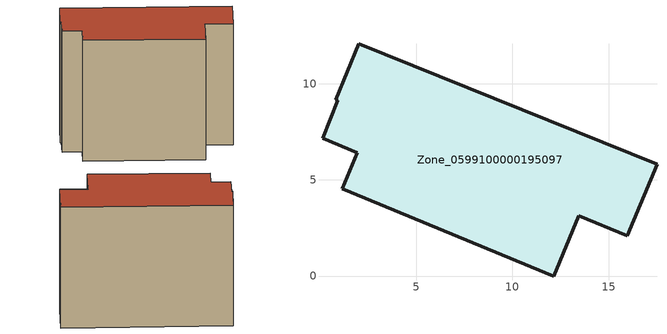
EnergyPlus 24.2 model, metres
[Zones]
Zone_0599100000195097
 floor ground (C_G): 1.13,4.55 1.91,6.43 0.11,7.17 0.89,9.15 0.81,9.18 2.01,12.08 17.52,5.82 15.98,2.1 13.44,3.15 12.14,0 z0
 wall outside (C_F): 1.91,6.43 1.13,4.55 12.14,0 13.44,3.15 15.98,2.1 17.52,5.82 2.01,12.08 0.81,9.18 0.89,9.15 0.11,7.17 1.91,6.43 z0:12.95
 roof outside (C_R): 2.01,12.08 0.81,9.18 0.89,9.15 0.11,7.17 1.91,6.43 1.13,4.55 12.14,0 13.44,3.15 15.98,2.1 17.52,5.82 z12.95
[BUILDING]
Pand.0599100000195097: North Axis=0; Terrain=City; Loads Convergence Tolerance Value=0.04; Temperature Convergence Tolerance Value=0.4; Solar Distribution=FullExterior; Maximum Number of Warmup Days=25; Minimum Number of Warmup Days=1
[Site:Location]
Rotterdam.The.Hague.AP_ZH_NLD Design_Conditions: Latitude=51.96; Longitude=4.45; Time Zone=1; Elevation=-4.5
[SITE:GROUNDTEMPERATURE:BUILDINGSURFACE]
18, 18, 18, 18, 18, 18, 18, 18, 18, 18, 18, 18
[MATERIAL] Thermal Absorptance=0.9; Solar Absorptance=0.7; Visible Absorptance=0.7
Name | Roughness | Thickness | Conductivity | Density | Specific Heat
G.TC.1946 | MediumSmooth | 0.15 | 1 | 540 | 1210
F.TC.1946 | Rough | 0.3 | 0.857143 | 1920 | 840
R.TC.1946 | MediumRough | 0.2 | 0.909091 | 1500 | 1000
[CONSTRUCTION]
C_G: G.TC.1946
C_F: F.TC.1946
C_R: R.TC.1946
[ZONE]
Zone_0599100000195097: Type=1; Multiplier=1; Ceiling Height=Autocalculate; Volume=Autocalculate; Floor Area=autocalculate; Part of Total Floor Area=Yes
[ZONEINFILTRATION:DESIGNFLOWRATE]
Infil_Zone_0599100000195097: Zone or ZoneList or Space or SpaceList=Zone_0599100000195097; Schedule=AlwaysOn; Design Flow Rate Calculation Method=Flow/Area; Flow Rate per Floor Area=0.003; Constant Term Coefficient=1; Temperature Term Coefficient=0; Velocity Term Coefficient=0; Velocity Squared Term Coefficient=0
[HVACTEMPLATE:ZONE:IDEALLOADSAIRSYSTEM]
Zone_0599100000195097: Maximum Heating Supply Air Temperature=50; Minimum Cooling Supply Air Temperature=13; Maximum Heating Supply Air Humidity Ratio=0.0156; Minimum Cooling Supply Air Humidity Ratio=0.0077; Heating Limit=NoLimit; Cooling Limit=NoLimit; Dehumidification Control Type=ConstantSensibleHeatRatio; Cooling Sensible Heat Ratio=0.7; Dehumidification Setpoint=60; Humidification Control Type=None; Humidification Setpoint=30; Outdoor Air Method=None; Outdoor Air Flow Rate per Person=0.00944; Outdoor Air Flow Rate per Zone Floor Area=0; Outdoor Air Flow Rate per Zone=0; Demand Controlled Ventilation Type=None; Outdoor Air Economizer Type=NoEconomizer; Heat Recovery Type=None; Sensible Heat Recovery Effectiveness=0.7; Latent Heat Recovery Effectiveness=0.65
[ZONECONTROL:THERMOSTAT]
ThermostatControl_Zone_0599100000195097: Zone or ZoneList=Zone_0599100000195097; Control Type Schedule=DualSetpointControlType; Control 1=Thermostat_Zone_0599100000195097; Temperature Difference Between Cutout And Setpoint=0
[THERMOSTATSETPOINT:DUALSETPOINT]
Thermostat_Zone_0599100000195097: Heating Setpoint Temperature Schedule=HeatingSetpoint_Zone_0599100000195097; Cooling Setpoint Temperature Schedule=CoolingSetpoint_Zone_0599100000195097
[SCHEDULE:COMPACT]
HeatingSetpoint_Zone_0599100000195097: Through: 12/31, For: AllDays, Until: 24:00, 21
CoolingSetpoint_Zone_0599100000195097: Through: 12/31, For: AllDays, Until: 24:00, 24
DualSetpointControlType: Through: 12/31, For: AllDays, Until: 24:00, 4
AlwaysOn: Through: 12/31, For: AllDays, Until: 24:00, 1
